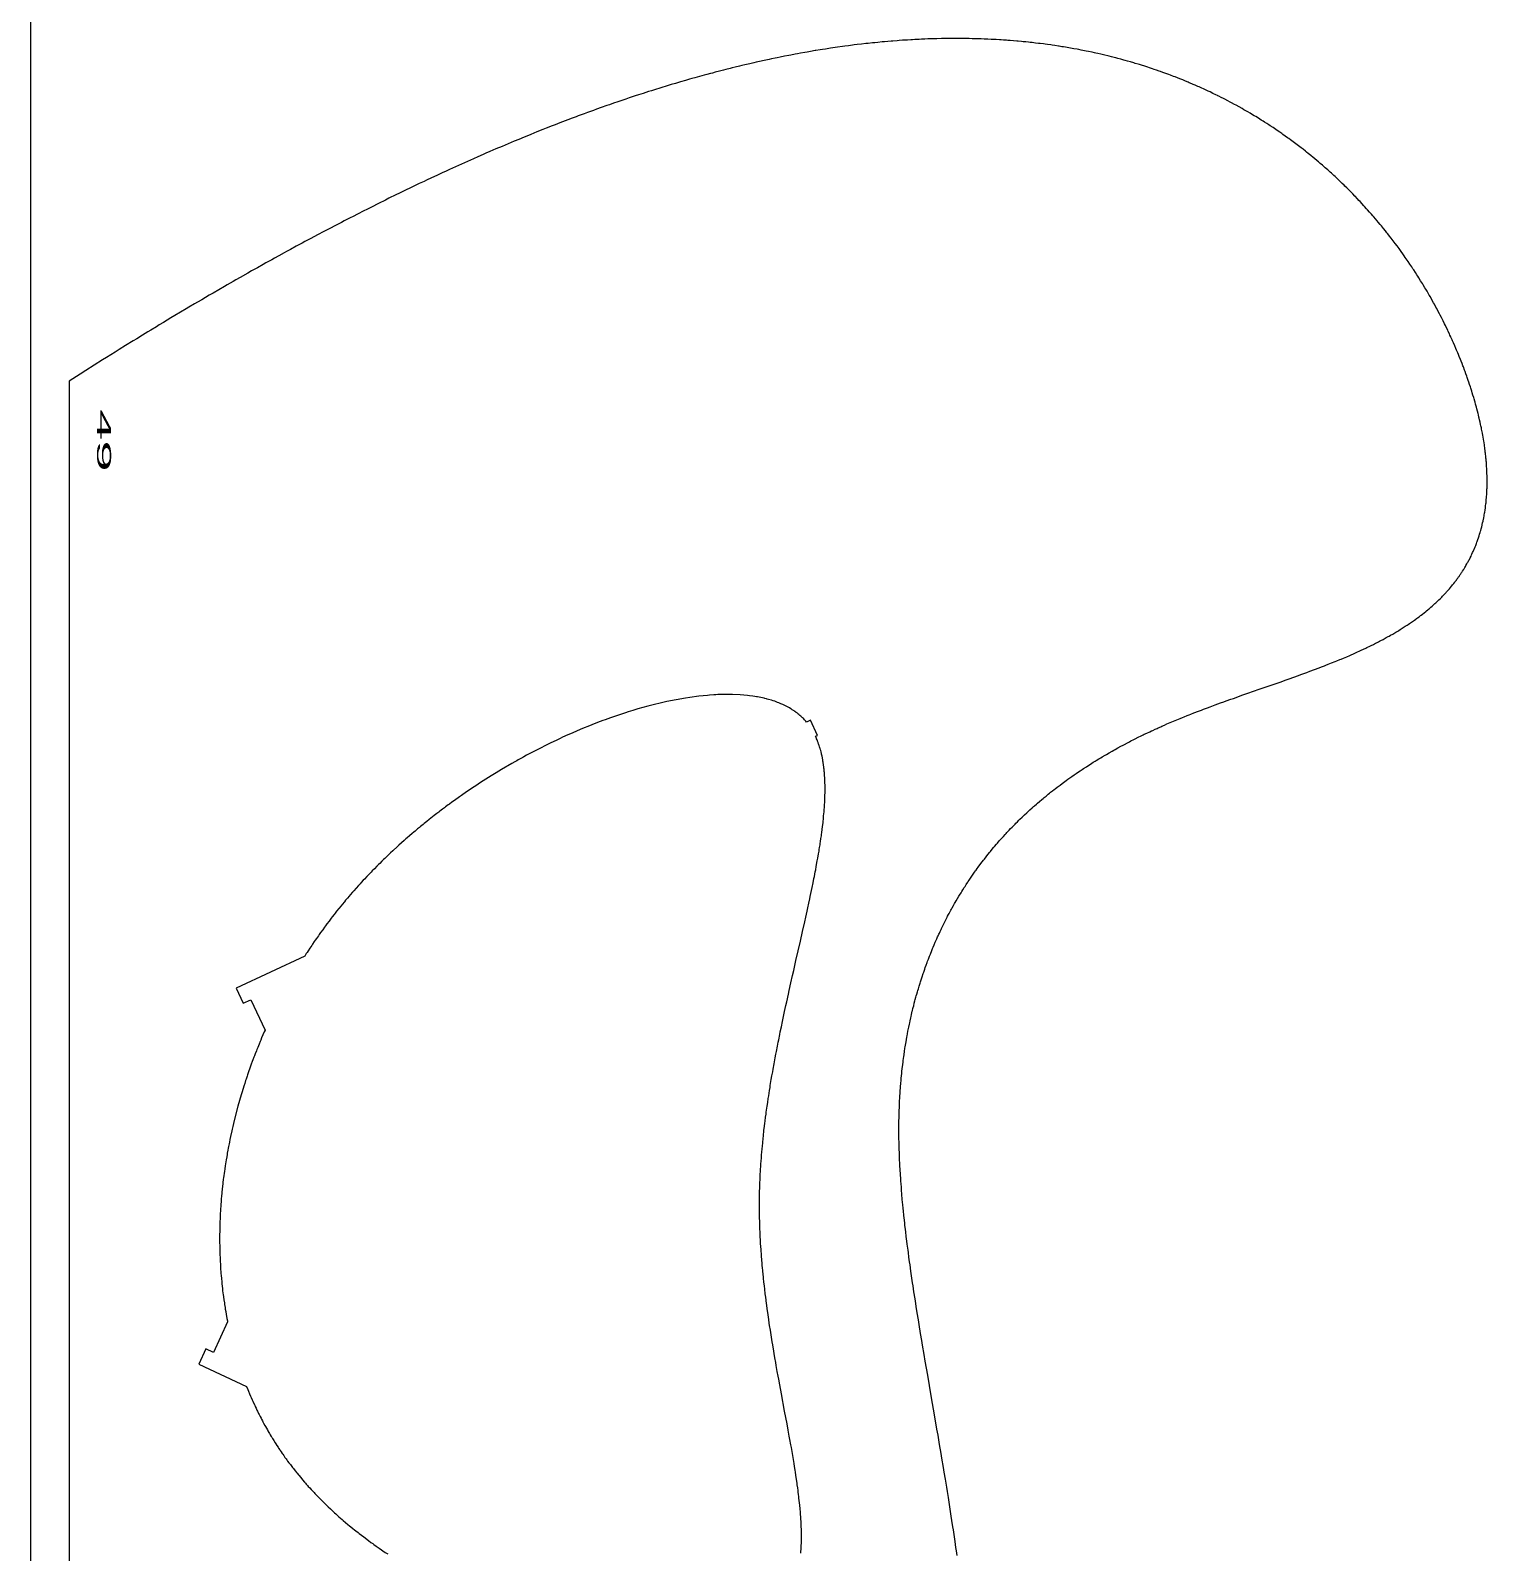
# Model space of a CAD drawing. Header units: metres. Extents: x 126 to 251, y -2 to 248.
# Drawn here: x 125.9 to 178.5, y 124.3 to 178.7 of the extents above; entities that cross this region are included whole.
import ezdxf

# ---------------------------------------------------------------- set-up
doc = ezdxf.new("R2010")
doc.units = ezdxf.units.M
doc.header["$MEASUREMENT"] = 0
doc.layers.add('1', color=7, linetype='Continuous', lineweight=0)
doc.styles.add('Style-ENGINEERING', font='ENGINEERING.shx')

msp = doc.modelspace()

# ---------------------------------------------------------------- linework, layer by layer
at = {"flags": 128}
for points in [[(250.89393, -2.443354), (250.89393, 247.556646), (125.89393, 247.556646), (125.89393, -2.443354), (250.89393, -2.443354)], [(158.99727, 124.241723), (158.973844, 124.407055), (158.958079, 124.517262), (158.926198, 124.737647), (158.889785, 124.985531), (158.865198, 125.15076), (158.84867, 125.2609), (158.815297, 125.481153), (158.789996, 125.646319), (158.738723, 125.976591), (158.686605, 126.306788), (158.651417, 126.52688), (158.627771, 126.673592), (158.580054, 126.966978), (158.539375, 127.214486), (158.512058, 127.379473), (158.456986, 127.70941), (158.429248, 127.87436), (158.373414, 128.204229), (158.317166, 128.534062), (158.279475, 128.753934), (158.203733, 129.193645), (158.075288, 129.935601), (157.946911, 130.677564), (157.861889, 131.172256), (157.819674, 131.419628), (157.763792, 131.749493), (157.736055, 131.914443), (157.694745, 132.161895), (157.640289, 132.491886), (157.613361, 132.656908), (157.573388, 132.904478), (157.538314, 133.12458), (157.520951, 133.234647), (157.495137, 133.399767), (157.456968, 133.647497), (157.423636, 133.867753), (157.407193, 133.977901), (157.382824, 134.143149), (157.346967, 134.391082), (157.31584, 134.611533), (157.300555, 134.721783), (157.277992, 134.887191), (157.255882, 135.052638), (157.245004, 135.135377), (157.216594, 135.356068), (157.202727, 135.466444), (157.182368, 135.632046), (157.162559, 135.797696), (157.152866, 135.88054), (157.135997, 136.027851), (157.12774, 136.101521), (157.115582, 136.212048), (157.097874, 136.377884), (157.080821, 136.543778), (157.072548, 136.626747), (157.058269, 136.774286), (157.051341, 136.848074), (157.041221, 136.958781), (157.026666, 137.124895), (157.012887, 137.291078), (157.006298, 137.374196), (156.995091, 137.522007), (156.989738, 137.595934), (156.982028, 137.706853), (156.97471, 137.817807), (156.971202, 137.873297), (156.964492, 137.984304), (156.961293, 138.039822), (156.956692, 138.123115), (156.949113, 138.271246), (156.945617, 138.345337), (156.940752, 138.456507), (156.936351, 138.567719), (156.934327, 138.62334), (156.930642, 138.734615), (156.928984, 138.790268), (156.92673, 138.873769), (156.924428, 138.972766), (156.92343, 139.022277), (156.922128, 139.096562), (156.920622, 139.208029), (156.919663, 139.319545), (156.919393, 139.375321), (156.919282, 139.486911), (156.919444, 139.542725), (156.919963, 139.626471), (156.921016, 139.725764), (156.921723, 139.775426), (156.923011, 139.84994), (156.925457, 139.961756), (156.928528, 140.073627), (156.9303, 140.129583), (156.93432, 140.241538), (156.93657, 140.297537), (156.940247, 140.381562), (156.94572, 140.493645), (156.948703, 140.549708), (156.953486, 140.633831), (156.961365, 140.760076), (156.968192, 140.859879), (156.971806, 140.909798), (156.977482, 140.984699), (156.986569, 141.097102), (156.986569, 141.097102), (156.996353, 141.209566), (157.001509, 141.265821), (157.012351, 141.378378), (157.01804, 141.434681), (157.02691, 141.519164), (157.039372, 141.631865), (157.045878, 141.688239), (157.055981, 141.772831), (157.066503, 141.85746), (157.071921, 141.899789), (157.085188, 142.00016), (157.092046, 142.050366), (157.102617, 142.125699), (157.119115, 142.238756), (157.136392, 142.351882), (157.145325, 142.408471), (157.163787, 142.521701), (157.173317, 142.578342), (157.187991, 142.663338), (157.203691, 142.751525), (157.211727, 142.795634), (157.224015, 142.861819), (157.242977, 142.961144), (157.262582, 143.060525), (157.272628, 143.110237), (157.29321, 143.209705), (157.303748, 143.25946), (157.319868, 143.334121), (157.341946, 143.433721), (157.353238, 143.483543), (157.370495, 143.558304), (157.397104, 143.67051), (157.402919, 143.694562), (157.422058, 143.772592), (157.43177, 143.811546), (157.446514, 143.8699), (157.46903, 143.957258), (157.492027, 144.044409), (157.503705, 144.087906), (157.527424, 144.174745), (157.539464, 144.218086), (157.55775, 144.283001), (157.582555, 144.369371), (157.595138, 144.412478), (157.614241, 144.47704), (157.643407, 144.573664), (157.673941, 144.67243), (157.68945, 144.721709), (157.713019, 144.795496), (157.749057, 144.905882), (157.785919, 145.015913), (157.804659, 145.070796), (157.842761, 145.180293), (157.862123, 145.234907), (157.891554, 145.316662), (157.927043, 145.413295), (157.945034, 145.461505), (157.97233, 145.533686), (157.999999, 145.605708), (158.013973, 145.641658), (158.042201, 145.713438), (158.056456, 145.749268), (158.078013, 145.802937), (158.107084, 145.874354), (158.121761, 145.910001), (158.143952, 145.963397), (158.177637, 146.043319), (158.218179, 146.137775), (158.238703, 146.184894), (158.269806, 146.255436), (158.301289, 146.325813), (158.317174, 146.36094), (158.349231, 146.431071), (158.365403, 146.466075), (158.389842, 146.518502), (158.422763, 146.58826), (158.439368, 146.623077), (158.464458, 146.675224), (158.5025, 146.753269), (158.548223, 146.845492), (158.571345, 146.891492), (158.606354, 146.960351), (158.641754, 147.029041), (158.659602, 147.063323), (158.695593, 147.131759), (158.713737, 147.165912), (158.741138, 147.217063), (158.778021, 147.285115), (158.796611, 147.319076), (158.824684, 147.369938), (158.867215, 147.446048), (158.90972, 147.521004), (158.931159, 147.558402), (158.963551, 147.614397), (159.012667, 147.698163), (159.06242, 147.781655), (159.087536, 147.823298), (159.13825, 147.906376), (159.163849, 147.947811), (159.202549, 148.009833), (159.254718, 148.092286), (159.281047, 148.133407), (159.320846, 148.194957), (159.381237, 148.286984), (159.394939, 148.307638), (159.430107, 148.360282), (159.453673, 148.395262), (159.501092, 148.464942), (159.524944, 148.499643), (159.572936, 148.568767), (159.621309, 148.63752), (159.65377, 148.683151), (159.675504, 148.71348), (159.719198, 148.773921), (159.753602, 148.821019), (159.77664, 148.852319), (159.82296, 148.914683), (159.846241, 148.945747), (159.893048, 149.007639), (159.940178, 149.069217), (159.971778, 149.110095), (160.035406, 149.191435), (160.059414, 149.221795), (160.107671, 149.282281), (160.156247, 149.342457), (160.188809, 149.382402), (160.254358, 149.461881), (160.30389, 149.52113), (160.337088, 149.560459), (160.403905, 149.638708), (160.437523, 149.677629), (160.505181, 149.755063), (160.573396, 149.831956), (160.619182, 149.882918), (160.649843, 149.91676), (160.711493, 149.984126), (160.750732, 150.026537), (160.776988, 150.054717), (160.829732, 150.110852), (160.85622, 150.138807), (160.909428, 150.194493), (160.962943, 150.249881), (160.99879, 150.286641), (161.070893, 150.359765), (161.098072, 150.38705), (161.152658, 150.4414), (161.207547, 150.495455), (161.244309, 150.531328), (161.318236, 150.602683), (161.374033, 150.655858), (161.411398, 150.691147), (161.486528, 150.761335), (161.524293, 150.796235), (161.60022, 150.86565), (161.676677, 150.934553), (161.72794, 150.980204), (161.762246, 151.010512), (161.831168, 151.070826), (161.868823, 151.103459), (161.944499, 151.168368), (162.020662, 151.232806), (162.071706, 151.275504), (162.105854, 151.303854), (162.174437, 151.360276), (162.252047, 151.423311), (162.304054, 151.465076), (162.338842, 151.492805), (162.408702, 151.547989), (162.461344, 151.589139), (162.496555, 151.616458), (162.567258, 151.670826), (162.60275, 151.697874), (162.674011, 151.751701), (162.745643, 151.805168), (162.793604, 151.840614), (162.890015, 151.91103), (162.900036, 151.918286), (162.954669, 151.957636), (162.991161, 151.983726), (163.064313, 152.035568), (163.100972, 152.06132), (163.174455, 152.112489), (163.248156, 152.163214), (163.297411, 152.196787), (163.396207, 152.263353), (163.469032, 152.311769), (163.517694, 152.343819), (163.615286, 152.407377), (163.664214, 152.438887), (163.762333, 152.501374), (163.860798, 152.563159), (163.926632, 152.603963), (163.970605, 152.630995), (164.05875, 152.684655), (164.133328, 152.729514), (164.18315, 152.75921), (164.28304, 152.818102), (164.333107, 152.8473), (164.333107, 152.8473), (164.433484, 152.905205), (164.534179, 152.962463), (164.601485, 153.000278), (164.646433, 153.025331), (164.736513, 153.075064), (164.850869, 153.1373), (164.92732, 153.178356), (164.978382, 153.205536), (165.080729, 153.259441), (165.157684, 153.299475), (165.209079, 153.325978), (165.312087, 153.378541), (165.363699, 153.404603), (165.467138, 153.456291), (165.570861, 153.507405), (165.640165, 153.541164), (165.686436, 153.563532), (165.779142, 153.607934), (165.877151, 153.654291), (165.942623, 153.684927), (165.986329, 153.705232), (166.07388, 153.745562), (166.139664, 153.775564), (166.183577, 153.79545), (166.271539, 153.834946), (166.315587, 153.854557), (166.403817, 153.893508), (166.492225, 153.932099), (166.551261, 153.957629), (166.669563, 154.008219), (166.729571, 154.033594), (166.849813, 154.083881), (166.970347, 154.133575), (167.050859, 154.166388), (167.104601, 154.188128), (167.212239, 154.231292), (167.293099, 154.263399), (167.347066, 154.284681), (167.45514, 154.326961), (167.617585, 154.389705), (167.726091, 154.431108), (167.798516, 154.458532), (167.943566, 154.512975), (168.035485, 154.547163), (168.219603, 154.614974), (168.404059, 154.682097), (168.527198, 154.726503), (168.609359, 154.75597), (168.773827, 154.814603), (168.866418, 154.847426), (168.969351, 154.883776), (169.175365, 154.95615), (169.381534, 155.028181), (169.794137, 155.171654), (170.289254, 155.343834), (170.536607, 155.430382), (170.756263, 155.507782), (170.865996, 155.546695), (171.030451, 155.60538), (171.194711, 155.664499), (171.276758, 155.694241), (171.422471, 155.747445), (171.495251, 155.774218), (171.604316, 155.814607), (171.767662, 155.875747), (171.930679, 155.937615), (172.012055, 155.968844), (172.120409, 156.010806), (172.174521, 156.031933), (172.255602, 156.063812), (172.377024, 156.112075), (172.498191, 156.160901), (172.558675, 156.185535), (172.66603, 156.229708), (172.719623, 156.251983), (172.799901, 156.285641), (172.92006, 156.336699), (173.026596, 156.382685), (173.079764, 156.405899), (173.159387, 156.441005), (173.278521, 156.494331), (173.384103, 156.542431), (173.436777, 156.566737), (173.51564, 156.603527), (173.594318, 156.640725), (173.633587, 156.659481), (173.738064, 156.710024), (173.790169, 156.735591), (173.868154, 156.774322), (173.945928, 156.813522), (173.984733, 156.833302), (174.053583, 156.868772), (174.087941, 156.886655), (174.139391, 156.91367), (174.21637, 156.954629), (174.293106, 156.996126), (174.331381, 157.017081), (174.399267, 157.054682), (174.433133, 157.073653), (174.483835, 157.102327), (174.559661, 157.145837), (174.635209, 157.189963), (174.672876, 157.212262), (174.73966, 157.252303), (174.772964, 157.272519), (174.822808, 157.303091), (174.897315, 157.34952), (174.971504, 157.396653), (175.008476, 157.420491), (175.073998, 157.463324), (175.106659, 157.484964), (175.15552, 157.517708), (175.228517, 157.56748), (175.301149, 157.61806), (175.337324, 157.64366), (175.38541, 157.678123), (175.409388, 157.695498), (175.445273, 157.721741), (175.498912, 157.761523), (175.552321, 157.801813), (175.578937, 157.822154), (175.618749, 157.852913), (175.67821, 157.899621), (175.737354, 157.947029), (175.766806, 157.971002), (175.771706, 157.975014), (175.816689, 158.012178), (175.83905, 158.030876), (175.872428, 158.059071), (175.922122, 158.101696), (175.971364, 158.144727), (175.995814, 158.166395), (176.044367, 158.210042), (176.06847, 158.232021), (176.104403, 158.265188), (176.151901, 158.30978), (176.17547, 158.332237), (176.210599, 158.366124), (176.262779, 158.417415), (176.312451, 158.467344), (176.337068, 158.492505), (176.373718, 158.530494), (176.410033, 158.568782), (176.428064, 158.588039), (176.463872, 158.626781), (176.481649, 158.646267), (176.508151, 158.67564), (176.543185, 158.715075), (176.560572, 158.73491), (176.586487, 158.76481), (176.624987, 158.809993), (176.65883, 158.850496), (176.675617, 158.870868), (176.700628, 158.901577), (176.73776, 158.947986), (176.774428, 158.99481), (176.792586, 159.01838), (176.833505, 159.072462), (176.853733, 159.09971), (176.883783, 159.140844), (176.91348, 159.182294), (176.928196, 159.203138), (176.957358, 159.245067), (176.971804, 159.266153), (176.993304, 159.297933), (177.021651, 159.340592), (177.035688, 159.362044), (177.056569, 159.394378), (177.087501, 159.443229), (177.094226, 159.454008), (177.107593, 159.475601), (177.133984, 159.518921), (177.159917, 159.562418), (177.176953, 159.591515), (177.210418, 159.649943), (177.234989, 159.693969), (177.251118, 159.723418), (177.282774, 159.782548), (177.298303, 159.81223), (177.328763, 159.871826), (177.358428, 159.931731), (177.377766, 159.971839), (177.390462, 159.998653), (177.415389, 160.052464), (177.433677, 160.09298), (177.445675, 160.120066), (177.469209, 160.174419), (177.480745, 160.201685), (177.503357, 160.256397), (177.525358, 160.311346), (177.539686, 160.348111), (177.549088, 160.372679), (177.567533, 160.421956), (177.578959, 160.453235), (177.601237, 160.516015), (177.622755, 160.579091), (177.636681, 160.621305), (177.645778, 160.64952), (177.645778, 160.64952), (177.663527, 160.706124), (177.682788, 160.770078), (177.695214, 160.812876), (177.703314, 160.841479), (177.719076, 160.898857), (177.730515, 160.942039), (177.737958, 160.970898), (177.752411, 161.028785), (177.759421, 161.057813), (177.773008, 161.116037), (177.786022, 161.174484), (177.79438, 161.213573), (177.799812, 161.239687), (177.810338, 161.292046), (177.81277, 161.304496), (177.823002, 161.358472), (177.829546, 161.394462), (177.841976, 161.466453), (177.847865, 161.502456), (177.859002, 161.574473), (177.869295, 161.646506), (177.875696, 161.694538), (177.87976, 161.726563), (177.887409, 161.790622), (177.892333, 161.834978), (177.89545, 161.864552), (177.901285, 161.923708), (177.904007, 161.953289), (177.909061, 162.01246), (177.913602, 162.071641), (177.916347, 162.111101), (177.921173, 162.190033), (177.923501, 162.23444), (177.924901, 162.264047), (177.927337, 162.323269), (177.928375, 162.352884), (177.930095, 162.41212), (177.931345, 162.471366), (177.93192, 162.510868), (177.932457, 162.589884), (177.932405, 162.634338), (177.932229, 162.663976), (177.931545, 162.723259), (177.931037, 162.752904), (177.929692, 162.812201), (177.927914, 162.871506), (177.926491, 162.911047), (177.923079, 162.99014), (177.918914, 163.069403), (177.915728, 163.122253), (177.913424, 163.157489), (177.908387, 163.227971), (177.904238, 163.28084), (177.901297, 163.316089), (177.894998, 163.386596), (177.891642, 163.421853), (177.884521, 163.492376), (177.876862, 163.562909), (177.87146, 163.609937), (177.867729, 163.641291), (177.859956, 163.704006), (177.852901, 163.758274), (177.848036, 163.794405), (177.837922, 163.866551), (177.832675, 163.902567), (177.821809, 163.974488), (177.810453, 164.046262), (177.802614, 164.094031), (177.786307, 164.189377), (177.778501, 164.233299), (177.762371, 164.320985), (177.74556, 164.408465), (177.733982, 164.466673), (177.7261, 164.505429), (177.709953, 164.582825), (177.700648, 164.626293), (177.681564, 164.713087), (177.661859, 164.799693), (177.648383, 164.857327), (177.639251, 164.895706), (177.620633, 164.972356), (177.609957, 165.01541), (177.588171, 165.101388), (177.565815, 165.187193), (177.550599, 165.244302), (177.540318, 165.282334), (177.519433, 165.358299), (177.501479, 165.422295), (177.489342, 165.464908), (177.464674, 165.550015), (177.452144, 165.592509), (177.426698, 165.677381), (177.400743, 165.7621), (177.383162, 165.818495), (177.371319, 165.856055), (177.347343, 165.931087), (177.333689, 165.973242), (177.306019, 166.057442), (177.277872, 166.141499), (177.258843, 166.197457), (177.220158, 166.309183), (177.205436, 166.351016), (177.175644, 166.434575), (177.145389, 166.517995), (177.124963, 166.573531), (177.083499, 166.684419), (177.067742, 166.725938), (177.035886, 166.808875), (177.003578, 166.891675), (176.98179, 166.9468), (176.937614, 167.056868), (176.906078, 167.134116), (176.884836, 167.185549), (176.841831, 167.288258), (176.820068, 167.339533), (176.776024, 167.441928), (176.731291, 167.544114), (176.701086, 167.612123), (176.680779, 167.65741), (176.639761, 167.747863), (176.634531, 167.759299), (176.604753, 167.824007), (176.584767, 167.867055), (176.544476, 167.952933), (176.524171, 167.995763), (176.483245, 168.081207), (176.441898, 168.166365), (176.4141, 168.222978), (176.357948, 168.335825), (176.337954, 168.375533), (176.297689, 168.454762), (176.25706, 168.533742), (176.229771, 168.586258), (176.174709, 168.690959), (176.132991, 168.769198), (176.104978, 168.821221), (176.048472, 168.924939), (176.01998, 168.976635), (175.962517, 169.079701), (175.904419, 169.182335), (175.865335, 169.250518), (175.839123, 169.295867), (175.786325, 169.386309), (175.741389, 169.462357), (175.711235, 169.512921), (175.650456, 169.613729), (175.619831, 169.663973), (175.55811, 169.764139), (175.495763, 169.863879), (175.45385, 169.930135), (175.425754, 169.974201), (175.369191, 170.062079), (175.312134, 170.149622), (175.283421, 170.193268), (175.24012, 170.258578), (175.174647, 170.356189), (175.108549, 170.453374), (175.075266, 170.501807), (175.00823, 170.598354), (174.974478, 170.646468), (174.923556, 170.718439), (174.862749, 170.803427), (174.832159, 170.845794), (174.786043, 170.909188), (174.716346, 171.003922), (174.64602, 171.098228), (174.610621, 171.14522), (174.539351, 171.238883), (174.50348, 171.285553), (174.449376, 171.355357), (174.384793, 171.437774), (174.352314, 171.478854), (174.30336, 171.540315), (174.2294, 171.632146), (174.154803, 171.723542), (174.117265, 171.769077), (174.041709, 171.859821), (174.003691, 171.905029), (173.946363, 171.972636), (173.884385, 172.044976), (173.853239, 172.081039), (173.806324, 172.135), (173.735507, 172.21564), (173.664157, 172.295916), (173.628281, 172.335917), (173.556126, 172.415646), (173.519846, 172.455373), (173.465175, 172.514791), (173.391805, 172.593694), (173.354917, 172.633007), (173.29933, 172.691803), (173.215374, 172.779607), (173.20665, 172.788663), (173.136663, 172.860853), (173.089817, 172.908723), (173.058503, 172.940522), (172.995674, 173.003846), (172.948378, 173.051101), (172.948378, 173.051101), (172.916764, 173.08249), (172.853336, 173.144995), (172.821523, 173.176111), (172.757697, 173.238072), (172.693607, 173.299671), (172.650732, 173.340535), (172.564632, 173.421783), (172.499749, 173.482297), (172.456347, 173.52244), (172.369192, 173.602246), (172.325439, 173.641909), (172.237584, 173.720756), (172.149261, 173.798964), (172.09012, 173.850749), (172.050578, 173.885115), (171.971218, 173.95347), (171.903973, 174.010753), (171.858997, 174.048744), (171.768697, 174.124248), (171.723373, 174.161762), (171.632377, 174.236315), (171.540918, 174.310233), (171.479687, 174.359159), (171.438752, 174.39162), (171.356608, 174.456167), (171.287014, 174.51024), (171.240474, 174.546091), (171.147046, 174.617317), (171.100159, 174.652693), (171.006037, 174.72297), (170.911453, 174.792615), (170.84814, 174.838693), (170.805817, 174.869255), (170.720897, 174.930006), (170.635611, 174.990256), (170.592831, 175.020194), (170.52849, 175.064866), (170.431593, 175.131347), (170.334232, 175.197195), (170.285379, 175.229882), (170.187324, 175.29478), (170.138122, 175.326991), (170.064103, 175.375011), (169.976039, 175.431461), (169.93187, 175.459499), (169.865444, 175.50132), (169.765418, 175.563522), (169.664927, 175.625089), (169.614508, 175.655634), (169.51332, 175.716247), (169.462551, 175.746315), (169.38618, 175.791118), (169.29343, 175.844845), (169.246911, 175.871512), (169.176953, 175.911265), (169.071609, 175.970341), (168.965778, 176.02875), (168.91268, 176.057704), (168.806117, 176.115112), (168.752653, 176.143565), (168.672226, 176.185931), (168.564563, 176.241834), (168.510547, 176.269534), (168.429294, 176.310769), (168.347764, 176.351627), (168.306896, 176.371914), (168.295624, 176.377486), (168.243404, 176.403177), (168.138795, 176.454014), (168.033962, 176.504131), (167.96395, 176.537144), (167.91722, 176.558976), (167.823628, 176.602217), (167.718129, 176.650191), (167.647674, 176.681781), (167.60065, 176.702666), (167.506471, 176.74402), (167.435724, 176.774671), (167.388506, 176.794933), (167.293941, 176.835043), (167.246594, 176.854892), (167.151773, 176.894179), (167.056782, 176.93292), (166.993361, 176.958446), (166.951038, 176.975329), (166.866294, 177.008775), (166.783795, 177.040876), (166.728726, 177.062053), (166.618423, 177.103875), (166.563189, 177.12452), (166.452556, 177.16528), (166.341703, 177.205336), (166.26768, 177.23165), (166.218278, 177.249019), (166.119344, 177.283345), (166.035736, 177.31188), (165.97993, 177.330687), (165.868156, 177.367781), (165.812189, 177.386069), (165.700094, 177.42213), (165.587785, 177.457505), (165.512795, 177.480709), (165.462749, 177.49601), (165.362532, 177.52621), (165.306087, 177.542962), (165.193039, 177.57596), (165.079781, 177.608283), (165.00416, 177.629459), (164.953695, 177.643411), (164.85264, 177.670919), (164.738758, 177.701235), (164.662722, 177.721077), (164.61198, 177.734141), (164.510375, 177.759877), (164.434065, 177.778838), (164.383141, 177.791315), (164.281171, 177.815881), (164.230126, 177.82797), (164.127915, 177.85176), (164.025545, 177.875035), (163.957209, 177.890267), (163.911612, 177.900295), (163.820324, 177.920047), (163.69013, 177.947476), (163.603193, 177.96531), (163.545173, 177.976998), (163.428983, 177.999895), (163.34171, 178.016648), (163.283466, 178.027618), (163.16683, 178.04908), (163.108438, 178.059573), (162.991507, 178.080085), (162.874379, 178.099966), (162.796185, 178.112871), (162.744007, 178.121319), (162.639536, 178.137843), (162.614724, 178.141692), (162.485148, 178.161319), (162.398773, 178.173965), (162.341193, 178.182201), (162.226042, 178.198212), (162.139686, 178.209818), (162.082119, 178.217365), (161.966994, 178.232005), (161.909435, 178.239098), (161.794326, 178.252837), (161.679228, 178.26598), (161.602502, 178.274414), (161.551354, 178.279892), (161.449064, 178.290502), (161.360928, 178.299276), (161.302173, 178.304937), (161.184672, 178.315809), (161.125925, 178.321022), (161.00844, 178.331004), (160.890966, 178.340396), (160.812655, 178.346333), (160.760451, 178.350147), (160.656048, 178.357433), (160.567965, 178.363226), (160.509246, 178.366909), (160.391816, 178.373849), (160.333105, 178.377106), (160.21569, 178.383198), (160.098285, 178.38873), (160.020021, 178.392108), (159.967847, 178.394224), (159.863506, 178.39813), (159.775474, 178.401088), (159.716789, 178.40289), (159.599427, 178.406087), (159.540749, 178.407483), (159.423401, 178.409873), (159.306063, 178.411729), (159.227843, 178.412671), (159.175699, 178.413169), (159.071416, 178.413855), (158.983432, 178.414111), (158.92478, 178.41412), (158.807482, 178.41375), (158.748837, 178.413371), (158.631553, 178.41223), (158.514278, 178.410579), (158.4361, 178.409198), (158.279756, 178.405764), (158.19182, 178.403442), (158.133198, 178.401738), (158.015962, 178.397961), (157.957347, 178.395887), (157.840124, 178.391373), (157.72291, 178.386372), (157.644772, 178.382769), (157.488508, 178.374921), (157.400616, 178.370133), (157.342025, 178.366792), (157.224847, 178.359756), (157.166262, 178.356062), (157.049097, 178.348321), (157.049097, 178.348321), (156.931941, 178.340113), (156.853842, 178.334384), (156.697654, 178.322312), (156.639088, 178.317575), (156.521961, 178.307759), (156.404842, 178.297489), (156.326767, 178.290393), (156.170629, 178.275602), (156.053535, 178.263988), (155.975476, 178.256), (155.81937, 178.239437), (155.741322, 178.230863), (155.585237, 178.213136), (155.429165, 178.19464), (155.325125, 178.181887), (155.255769, 178.173197), (155.117064, 178.155371), (154.988155, 178.138272), (154.902221, 178.12659), (154.730365, 178.102553), (154.644443, 178.090199), (154.472611, 178.064826), (154.300795, 178.038573), (154.186259, 178.020585), (154.109906, 178.008379), (153.95721, 177.983454), (153.932542, 177.979363), (153.757285, 177.949793), (153.640606, 177.929614), (153.56289, 177.915956), (153.407625, 177.888152), (153.29132, 177.866875), (153.213852, 177.85249), (153.059078, 177.823244), (152.981772, 177.808384), (152.827319, 177.778197), (152.673077, 177.74739), (152.570364, 177.726513), (152.501941, 177.712444), (152.365215, 177.68395), (152.278776, 177.665674), (152.106089, 177.62856), (151.933656, 177.590703), (151.818839, 177.565057), (151.742356, 177.54778), (151.589535, 177.512796), (151.417842, 177.472764), (151.303514, 177.445682), (151.227355, 177.427454), (151.075177, 177.390583), (150.961165, 177.362571), (150.885216, 177.343726), (150.733454, 177.305632), (150.657642, 177.286384), (150.506153, 177.24749), (150.354843, 177.208069), (150.254069, 177.181498), (150.186929, 177.163657), (150.052754, 177.127669), (149.967917, 177.104688), (149.798408, 177.058243), (149.629114, 177.011164), (149.51637, 176.979428), (149.441261, 176.958117), (149.291166, 176.915127), (149.122507, 176.866184), (149.010183, 176.833217), (148.935351, 176.81109), (148.785808, 176.766479), (148.673756, 176.732712), (148.599105, 176.710055), (148.44992, 176.664392), (148.375387, 176.641387), (148.226438, 176.595034), (148.077643, 176.548227), (147.978531, 176.516771), (147.780511, 176.453266), (147.61364, 176.399073), (147.502497, 176.362637), (147.428448, 176.338211), (147.28046, 176.289034), (147.169564, 176.25187), (147.09568, 176.22696), (146.948018, 176.176825), (146.874241, 176.151599), (146.726793, 176.100835), (146.579487, 176.049656), (146.481361, 176.015308), (146.285292, 175.94607), (146.12005, 175.887093), (146.009984, 175.847493), (145.936649, 175.820969), (145.790079, 175.767626), (145.68024, 175.727361), (145.607055, 175.700396), (145.460785, 175.646175), (145.387698, 175.61892), (145.241624, 175.564123), (145.095678, 175.508947), (144.998453, 175.471954), (144.804171, 175.397469), (144.64042, 175.334111), (144.53134, 175.291614), (144.31339, 175.206007), (144.204519, 175.162899), (143.986981, 175.07608), (143.769714, 174.988467), (143.625018, 174.92962), (143.52862, 174.890197), (143.335979, 174.810892), (143.173599, 174.743507), (143.065427, 174.698346), (142.849274, 174.607459), (142.741294, 174.561735), (142.525521, 174.469732), (142.309999, 174.376995), (142.166454, 174.314766), (142.070819, 174.273103), (141.879691, 174.189354), (141.718576, 174.118255), (141.61124, 174.070636), (141.396747, 173.974876), (141.289589, 173.926737), (141.075447, 173.829944), (140.861536, 173.732472), (140.719056, 173.667117), (140.624125, 173.623383), (140.434397, 173.535522), (140.304432, 173.474989), (140.217834, 173.434499), (140.044747, 173.3532), (139.958259, 173.31239), (139.785389, 173.230455), (139.612662, 173.148101), (139.49759, 173.092968), (139.267634, 172.982152), (139.078812, 172.890527), (138.953071, 172.829197), (138.70192, 172.705952), (138.57651, 172.64404), (138.326013, 172.519643), (138.075945, 172.39449), (137.909468, 172.310641), (137.798587, 172.25456), (137.57707, 172.141963), (137.419874, 172.061613), (137.315167, 172.007887), (137.105967, 171.900057), (137.001474, 171.845954), (136.792699, 171.737376), (136.584203, 171.628306), (136.445359, 171.555322), (136.352863, 171.506548), (136.168034, 171.408714), (136.01225, 171.325876), (135.908477, 171.270503), (135.701131, 171.159406), (135.597557, 171.103683), (135.390605, 170.991893), (135.183911, 170.879648), (135.046257, 170.804566), (134.954551, 170.754401), (134.771287, 170.653808), (134.616813, 170.568662), (134.513908, 170.51176), (134.308282, 170.397632), (134.205561, 170.340406), (134.000301, 170.225633), (133.795282, 170.110436), (133.658735, 170.033405), (133.385955, 169.878787), (133.232699, 169.791493), (133.130601, 169.73317), (132.926576, 169.616219), (132.82465, 169.557593), (132.620967, 169.440041), (132.417508, 169.322094), (132.281993, 169.243244), (132.011256, 169.085027), (131.859137, 168.995729), (131.757793, 168.936078), (131.555264, 168.816492), (131.45408, 168.756558), (131.25187, 168.63641), (131.049871, 168.515891), (130.91532, 168.435341), (130.646495, 168.273756), (130.49544, 168.182582), (130.3948, 168.121688), (130.193672, 167.999634), (130.093183, 167.938475), (129.892355, 167.815893), (129.691723, 167.692963), (129.558078, 167.610818), (129.291045, 167.446073), (129.066002, 167.306602), (128.916107, 167.213385), (128.616635, 167.026391), (128.616635, 167.026391), (128.467057, 166.932616), (128.168213, 166.744517), (127.869779, 166.555692), (127.67105, 166.429411), (127.538663, 166.345048), (127.274126, 166.175906), (127.282445, 91.398798)], [(153.939462, 153.492316), (154.010935, 153.525645), (153.757364, 154.069429), (153.614778, 154.00294), (153.593822, 154.02746), (153.583207, 154.039603), (153.56711, 154.057671), (153.542574, 154.084443), (153.517566, 154.110818), (153.504885, 154.123856), (153.479164, 154.149632), (153.466125, 154.16237), (153.446341, 154.181287), (153.425818, 154.200408), (153.41198, 154.213023), (153.383927, 154.237937), (153.369714, 154.250237), (153.340916, 154.27452), (153.311624, 154.298384), (153.291824, 154.31406), (153.251572, 154.344854), (153.236256, 154.35621), (153.20526, 154.378609), (153.173785, 154.400592), (153.152536, 154.415016), (153.109405, 154.443309), (153.076507, 154.464045), (153.054314, 154.477639), (153.009308, 154.504276), (152.986497, 154.517319), (152.94026, 154.542855), (152.893212, 154.56766), (152.796708, 154.615083), (152.77826, 154.62365), (152.741032, 154.64048), (152.703363, 154.656901), (152.678008, 154.667622), (152.626717, 154.688524), (152.587745, 154.703726), (152.561526, 154.713636), (152.508519, 154.732916), (152.481733, 154.742287), (152.427602, 154.760492), (152.37273, 154.777982), (152.260792, 154.810821), (152.21807, 154.822403), (152.189365, 154.829902), (152.131423, 154.84437), (152.102188, 154.851338), (152.043192, 154.864746), (151.983503, 154.87745), (151.862072, 154.90075), (151.831292, 154.906137), (151.76923, 154.916388), (151.706506, 154.925941), (151.579101, 154.942963), (151.514433, 154.950434), (151.383202, 154.963306), (151.24949, 154.973427), (150.97485, 154.985468), (150.922312, 154.986515), (150.887107, 154.987001), (150.816271, 154.987467), (150.780642, 154.987447), (150.708965, 154.986902), (150.636737, 154.985685), (150.490652, 154.981241), (150.453797, 154.979712), (150.379691, 154.976156), (150.305066, 154.971934), (150.154282, 154.961503), (150.078137, 154.955296), (149.924377, 154.940909), (149.768703, 154.923901), (149.451839, 154.882073), (149.29076, 154.857279), (148.963588, 154.799993), (148.630105, 154.732531), (147.945993, 154.567484), (147.596261, 154.470104), (147.419672, 154.417744), (147.242008, 154.362956), (147.152791, 154.334655), (146.793517, 154.215441), (146.612534, 154.152252), (146.430729, 154.086691), (146.339536, 154.053025), (146.156602, 153.98393), (146.064876, 153.948505), (145.972986, 153.912496), (145.926982, 153.894273), (145.557645, 153.743281), (145.372198, 153.664332), (145.186306, 153.583097), (145.09321, 153.541627), (144.906756, 153.456988), (144.813412, 153.413823), (144.719998, 153.370096), (144.673267, 153.348023), (144.486206, 153.258332), (144.392605, 153.212652), (144.298967, 153.166417), (144.252136, 153.143093), (144.158454, 153.096029), (144.111605, 153.072291), (144.041324, 153.036426), (143.853884, 152.939279), (143.760164, 152.889887), (143.666454, 152.839951), (143.619605, 152.81478), (143.525923, 152.764032), (143.479091, 152.738455), (143.408858, 152.699837), (143.315246, 152.647877), (143.268456, 152.621696), (143.198293, 152.582173), (143.093102, 152.522325), (142.719771, 152.304093), (142.533601, 152.191815), (142.347837, 152.077446), (142.255124, 152.019481), (142.070073, 151.902), (141.977748, 151.842486), (141.885567, 151.78246), (141.839532, 151.752254), (141.655787, 151.630158), (141.564162, 151.568348), (141.472713, 151.506032), (141.427056, 151.474685), (141.335881, 151.411613), (141.290366, 151.379889), (141.222185, 151.332068), (141.040929, 151.203171), (140.950621, 151.137977), (140.860534, 151.072288), (140.815576, 151.039258), (140.725835, 150.972829), (140.681055, 150.93943), (140.613998, 150.889102), (140.524806, 150.82157), (140.480305, 150.787621), (140.413676, 150.73647), (140.314012, 150.659231), (140.137686, 150.520407), (140.049949, 150.450273), (139.962504, 150.379661), (139.918894, 150.344175), (139.831902, 150.272847), (139.788522, 150.237005), (139.723599, 150.183019), (139.637315, 150.110625), (139.594295, 150.074251), (139.52992, 150.019469), (139.433711, 149.936802), (139.348556, 149.862823), (139.306109, 149.825659), (139.242604, 149.769694), (139.147726, 149.685259), (139.053312, 149.600238), (139.006282, 149.557509), (138.840042, 149.404409), (138.757506, 149.327173), (138.675369, 149.249483), (138.634453, 149.210468), (138.552928, 149.132099), (138.512322, 149.092745), (138.451609, 149.033504), (138.371032, 148.954123), (138.330905, 148.914264), (138.270919, 148.854268), (138.181406, 148.763804), (138.102316, 148.682921), (138.062941, 148.642313), (138.004095, 148.581196), (137.916317, 148.489056), (137.829137, 148.396361), (137.785774, 148.349807), (137.709064, 148.266704), (137.670893, 148.22499), (137.613869, 148.162216), (137.528861, 148.0676), (137.444495, 147.97244), (137.402557, 147.924657), (137.319175, 147.828685), (137.277733, 147.780497), (137.215887, 147.707964), (137.154484, 147.635202), (137.113761, 147.586529), (137.032827, 147.488788), (136.992615, 147.439722), (136.912705, 147.341203), (136.83348, 147.242173), (136.781045, 147.175872), (136.746258, 147.131548), (136.677092, 147.042605), (136.638426, 146.992403), (136.561612, 146.891633), (136.485491, 146.790381), (136.435129, 146.722614), (136.435129, 146.722614), (136.401726, 146.677319), (136.335332, 146.586451), (136.261298, 146.483787), (136.212331, 146.415089), (136.179859, 146.369178), (136.11533, 146.27709), (136.067298, 146.207792), (136.03545, 146.161485), (135.972171, 146.06861), (135.940741, 146.022044), (135.8783, 145.928658), (135.816418, 145.834936), (135.775475, 145.77227), (135.748318, 145.730411), (135.694337, 145.646501), (133.241046, 144.502513), (133.494617, 143.958728), (133.76651, 144.085514), (134.273651, 142.997945), (134.249204, 142.942369), (134.200842, 142.831037), (134.153193, 142.719469), (134.121822, 142.644961), (134.101085, 142.595233), (134.060035, 142.495646), (134.01453, 142.383402), (133.984592, 142.308455), (133.964811, 142.258438), (133.925675, 142.158281), (133.896697, 142.083059), (133.877557, 142.032862), (133.839705, 141.932352), (133.820993, 141.88204), (133.783999, 141.781305), (133.747579, 141.680426), (133.676464, 141.478249), (133.65039, 141.402294), (133.633188, 141.351617), (133.599218, 141.250168), (133.58245, 141.199396), (133.549349, 141.097763), (133.516828, 140.996012), (133.453535, 140.792173), (133.422764, 140.690093), (133.362977, 140.485632), (133.30554, 140.280796), (133.197746, 139.87013), (133.147406, 139.664364), (133.12313, 139.561386), (133.09945, 139.458351), (133.087834, 139.406813), (133.042868, 139.200537), (133.021285, 139.097332), (133.000304, 138.994088), (132.990039, 138.942452), (132.969962, 138.839155), (132.96015, 138.787496), (132.945716, 138.709994), (132.927, 138.606636), (132.91787, 138.55495), (132.904459, 138.477411), (132.884983, 138.361088), (132.852265, 138.15426), (132.836823, 138.05084), (132.821992, 137.94742), (132.814807, 137.895712), (132.800897, 137.792302), (132.794173, 137.7406), (132.784375, 137.663055), (132.771851, 137.559675), (132.76582, 137.507992), (132.757063, 137.430478), (132.744581, 137.314235), (132.734145, 137.210939), (132.729159, 137.159303), (132.721973, 137.081866), (132.711849, 136.965752), (132.702514, 136.849692), (132.698143, 136.791684), (132.690862, 136.688599), (132.687456, 136.637077), (132.68264, 136.559819), (132.67608, 136.443995), (132.670315, 136.328251), (132.667732, 136.270411), (132.663164, 136.154798), (132.66118, 136.097027), (132.658579, 136.010416), (132.654216, 135.805347), (132.652987, 135.702944), (132.652395, 135.600632), (132.652338, 135.549512), (132.652703, 135.447347), (132.653125, 135.396302), (132.654058, 135.319784), (132.655863, 135.217855), (132.657006, 135.166931), (132.659021, 135.090599), (132.662722, 134.976225), (132.666697, 134.874686), (132.668926, 134.823964), (132.672572, 134.74794), (132.678724, 134.634041), (132.685695, 134.520312), (132.689489, 134.463513), (132.696741, 134.362648), (132.70061, 134.312269), (132.70672, 134.236771), (132.716573, 134.123682), (132.727252, 134.010789), (132.732903, 133.954417), (132.744825, 133.841828), (132.751097, 133.785612), (132.760895, 133.701387), (132.773114, 133.601724), (132.779471, 133.551958), (132.789314, 133.477392), (132.804776, 133.365734), (132.821075, 133.254311), (132.829539, 133.198689), (132.847095, 133.087627), (132.856189, 133.032189), (132.870224, 132.94915), (132.889674, 132.838655), (132.899716, 132.783506), (132.915174, 132.700905), (132.931108, 132.618455), (132.939254, 132.577288), (132.432112, 131.489719), (132.16022, 131.616504), (131.906649, 131.072719), (133.613819, 130.276653), (133.661178, 130.158833), (133.685297, 130.100124), (133.722026, 130.012315), (133.759416, 129.924814), (133.778358, 129.881181), (133.816741, 129.794151), (133.836181, 129.750754), (133.865652, 129.68581), (133.905529, 129.5995), (133.925717, 129.556467), (133.956311, 129.492071), (133.98728, 129.427862), (134.002905, 129.395827), (134.045032, 129.310633), (134.066347, 129.268162), (134.098632, 129.204616), (134.131294, 129.141263), (134.147766, 129.109659), (134.180994, 129.046598), (134.19775, 129.015142), (134.223061, 128.96805), (134.268584, 128.884607), (134.291598, 128.84302), (134.326436, 128.780807), (134.361653, 128.718797), (134.379404, 128.687869), (134.415191, 128.626168), (134.433228, 128.595395), (134.460461, 128.549333), (134.497105, 128.488101), (134.515571, 128.457564), (134.543448, 128.411858), (134.585667, 128.343523), (134.636331, 128.262885), (134.661919, 128.22271), (134.70062, 128.16263), (134.739705, 128.102769), (134.759391, 128.072921), (134.799053, 128.013392), (134.819028, 127.983711), (134.849171, 127.939294), (134.889699, 127.880269), (134.910108, 127.850842), (134.940902, 127.806807), (134.987501, 127.740996), (135.029333, 127.682742), (135.050394, 127.653702), (135.082167, 127.610252), (135.130237, 127.545322), (135.178797, 127.480691), (135.203262, 127.448488), (135.254545, 127.381742), (135.289027, 127.337427), (135.312145, 127.307964), (135.358689, 127.249232), (135.393867, 127.205353), (135.417446, 127.176181), (135.464907, 127.118031), (135.488788, 127.089053), (135.536851, 127.031292), (135.585311, 126.973791), (135.617836, 126.935601), (135.683408, 126.859567), (135.720595, 126.817002), (135.745507, 126.788707), (135.795617, 126.732311), (135.795617, 126.732311), (135.820814, 126.704211), (135.871492, 126.648207), (135.922544, 126.592465), (135.956785, 126.555449), (136.025758, 126.481765), (136.051791, 126.454254), (136.104127, 126.399428), (136.156823, 126.344865), (136.192152, 126.308635), (136.263281, 126.236527), (136.317035, 126.182753), (136.353064, 126.14705), (136.425579, 126.075995), (136.462064, 126.040644), (136.535481, 125.970295), (136.609491, 125.900415), (136.759253, 125.762071), (136.801785, 125.723501), (136.830239, 125.697872), (136.887384, 125.646812), (136.916073, 125.621381), (136.973685, 125.570721), (137.031603, 125.520327), (137.070384, 125.48688), (137.148347, 125.420341), (137.236686, 125.346053), (137.295944, 125.296862), (137.335611, 125.264218), (137.415324, 125.199286), (137.475438, 125.1509), (137.51567, 125.118793), (137.5965, 125.054937), (137.637097, 125.023188), (137.718649, 124.960051), (137.800674, 124.897393), (137.966106, 124.77352), (138.059953, 124.704688), (138.122827, 124.65914), (138.164879, 124.628925), (138.249303, 124.568858), (138.312898, 124.524125), (138.355425, 124.494454), (138.440786, 124.435477), (138.483619, 124.40617), (138.569582, 124.34792), (138.655938, 124.290157)], [(153.415376, 124.317643), (153.419463, 124.370965), (153.42636, 124.478715), (153.429503, 124.539968), (153.431308, 124.58106), (153.432384, 124.608567), (153.434231, 124.663852), (153.435354, 124.705553), (153.435978, 124.733465), (153.436931, 124.789557), (153.437631, 124.874361), (153.437619, 124.931338), (153.436467, 125.046345), (153.435654, 125.089831), (153.433416, 125.177388), (153.430377, 125.265718), (153.427913, 125.325031), (153.421959, 125.444673), (153.416613, 125.535286), (153.41264, 125.596111), (153.403734, 125.718754), (153.398811, 125.780567), (153.388047, 125.90517), (153.376096, 126.031061), (153.348785, 126.286655), (153.34032, 126.359444), (153.334491, 126.408188), (153.322401, 126.506196), (153.316143, 126.555458), (153.303212, 126.654494), (153.289742, 126.75421), (153.280471, 126.821061), (153.261251, 126.955653), (153.238591, 127.108472), (153.222901, 127.211168), (153.212191, 127.279991), (153.190193, 127.41849), (153.17321, 127.523105), (153.161666, 127.593198), (153.138068, 127.734213), (153.126023, 127.805131), (153.101468, 127.947783), (153.076325, 128.091509), (153.059256, 128.187915), (153.024432, 128.382123), (153.004471, 128.492173), (152.963822, 128.713988), (152.922317, 128.93805), (152.83727, 129.392728), (152.721217, 130.011989), (152.662763, 130.326947), (152.62385, 130.538814), (152.604446, 130.645304), (152.575437, 130.805722), (152.537003, 131.020866), (152.517918, 131.128966), (152.489486, 131.291763), (152.461325, 131.455325), (152.447359, 131.537389), (152.410533, 131.757129), (152.39237, 131.867484), (152.36547, 132.033611), (152.339019, 132.200439), (152.325975, 132.284111), (152.300272, 132.451964), (152.287623, 132.53614), (152.268918, 132.662713), (152.244503, 132.832043), (152.232532, 132.916947), (152.214885, 133.044595), (152.197624, 133.172589), (152.189143, 133.236714), (152.159836, 133.465393), (152.145699, 133.580121), (152.125172, 133.752689), (152.111957, 133.868044), (152.105494, 133.925813), (152.095986, 134.01258), (152.083663, 134.128477), (152.077656, 134.186514), (152.068844, 134.273677), (152.056082, 134.404663), (152.045208, 134.521333), (152.03994, 134.579751), (152.032256, 134.667479), (152.021227, 134.799297), (152.010808, 134.931381), (152.005833, 134.99752), (151.997383, 135.115259), (151.99335, 135.174204), (151.987545, 135.262712), (151.979396, 135.395677), (151.971934, 135.528882), (151.968465, 135.595571), (151.962063, 135.729122), (151.959134, 135.795981), (151.955086, 135.896374), (151.950835, 136.015515), (151.948934, 136.075148), (151.94637, 136.164674), (151.943176, 136.299134), (151.940781, 136.433791), (151.939888, 136.501192), (151.938722, 136.636136), (151.938453, 136.703677), (151.938448, 136.805072), (151.939196, 136.940419), (151.939899, 137.008156), (151.941368, 137.109841), (151.943343, 137.211616), (151.944522, 137.262537), (151.946606, 137.341598), (151.948167, 137.394333), (151.951695, 137.499869), (151.95366, 137.552669), (151.957987, 137.658329), (151.962838, 137.764065), (151.96636, 137.834597), (151.974082, 137.97575), (151.977209, 138.028713), (151.983834, 138.134682), (151.990949, 138.240709), (151.995961, 138.311422), (152.006618, 138.452913), (152.015157, 138.559081), (152.021105, 138.629882), (152.033605, 138.77153), (152.040152, 138.842375), (152.05383, 138.984098), (152.068271, 139.125857), (152.078313, 139.220379), (152.09937, 139.409444), (152.118118, 139.568975), (152.131103, 139.675325), (152.139971, 139.74622), (152.158205, 139.887994), (152.172307, 139.994305), (152.181907, 140.065167), (152.201574, 140.206856), (152.211637, 140.27768), (152.23221, 140.419283), (152.253363, 140.560814), (152.267779, 140.655123), (152.297341, 140.84362), (152.314384, 140.949571), (152.325907, 141.02017), (152.34933, 141.161281), (152.361225, 141.231789), (152.38537, 141.372704), (152.409976, 141.513477), (152.426626, 141.607241), (152.460494, 141.794552), (152.473383, 141.864714), (152.499456, 142.004903), (152.525908, 142.144901), (152.543745, 142.238121), (152.579877, 142.424282), (152.607359, 142.563643), (152.625851, 142.656422), (152.663224, 142.841655), (152.682094, 142.934104), (152.720174, 143.118649), (152.758672, 143.302703), (152.836752, 143.669239), (152.881205, 143.874433), (152.911014, 144.010814), (152.97097, 144.282528), (153.001081, 144.417841), (153.061478, 144.687324), (153.12199, 144.955215), (153.162324, 145.132881), (153.242782, 145.485875), (153.401669, 146.1818), (153.479417, 146.524328), (153.55558, 146.862964), (153.592961, 147.030759), (153.641979, 147.252851), (153.666108, 147.363179), (153.701789, 147.527752), (153.736818, 147.691202), (153.754075, 147.772497), (153.799205, 147.987854), (153.821261, 148.09474), (153.853674, 148.254055), (153.885244, 148.412132), (153.9007, 148.490699), (153.930925, 148.646872), (153.930925, 148.646872), (153.945684, 148.724472), (153.967366, 148.840256), (154.004506, 149.044236), (154.022377, 149.145319), (154.048271, 149.295789), (154.064909, 149.395321), (154.073035, 149.44485), (154.08498, 149.518845), (154.10044, 149.616942), (154.107968, 149.665747), (154.119, 149.738648), (154.134958, 149.847303), (154.148534, 149.943175), (154.155102, 149.990859), (154.164677, 150.062066), (154.178403, 150.168153), (154.19135, 150.273362), (154.197525, 150.325635), (154.208004, 150.418012), (154.213, 150.463933), (154.220186, 150.532479), (154.230262, 150.634535), (154.239477, 150.735665), (154.243756, 150.78588), (154.251647, 150.885603), (154.255254, 150.935108), (154.260235, 151.008917), (154.269943, 151.181694), (154.273666, 151.266921), (154.276617, 151.351362), (154.2778, 151.393286), (154.279571, 151.476536), (154.280157, 151.517861), (154.280655, 151.579468), (154.280603, 151.6609), (154.280266, 151.701308), (154.279368, 151.761534), (154.277993, 151.821294), (154.277126, 151.850997), (154.274219, 151.92963), (154.272438, 151.96863), (154.269355, 152.026731), (154.265771, 152.084351), (154.26379, 152.11298), (154.259446, 152.169872), (154.257081, 152.198136), (154.253293, 152.240301), (154.245833, 152.314575), (154.241753, 152.351382), (154.23519, 152.406175), (154.22809, 152.460467), (154.224337, 152.487423), (154.216424, 152.540955), (154.212261, 152.56753), (154.205758, 152.607153), (154.1966, 152.659533), (154.191811, 152.685529), (154.184363, 152.72428), (154.172591, 152.781857), (154.157697, 152.849235), (154.149864, 152.882573), (154.137626, 152.932136), (154.124798, 152.981164), (154.118161, 153.005478), (154.104438, 153.053699), (154.09735, 153.077607), (154.086434, 153.113214), (154.071346, 153.160212), (154.063572, 153.183505), (154.05162, 153.218187), (154.039318, 153.252557), (154.033036, 153.269625), (154.015849, 153.314757), (154.007019, 153.337113), (153.993475, 153.370384), (153.979572, 153.403338), (153.972484, 153.419696), (153.958036, 153.452172), (153.950675, 153.46829), (153.939462, 153.492316)]]:
    msp.add_lwpolyline(points, dxfattribs=at)

# ---------------------------------------------------------------- texts
at = {"layer": '1', "style": 'Style-ENGINEERING', "width": 3}
msp.add_text('49', height=0.5, rotation=270, dxfattribs=at).set_placement((128.274126, 165.175906))

doc.saveas('drawing.dxf')
